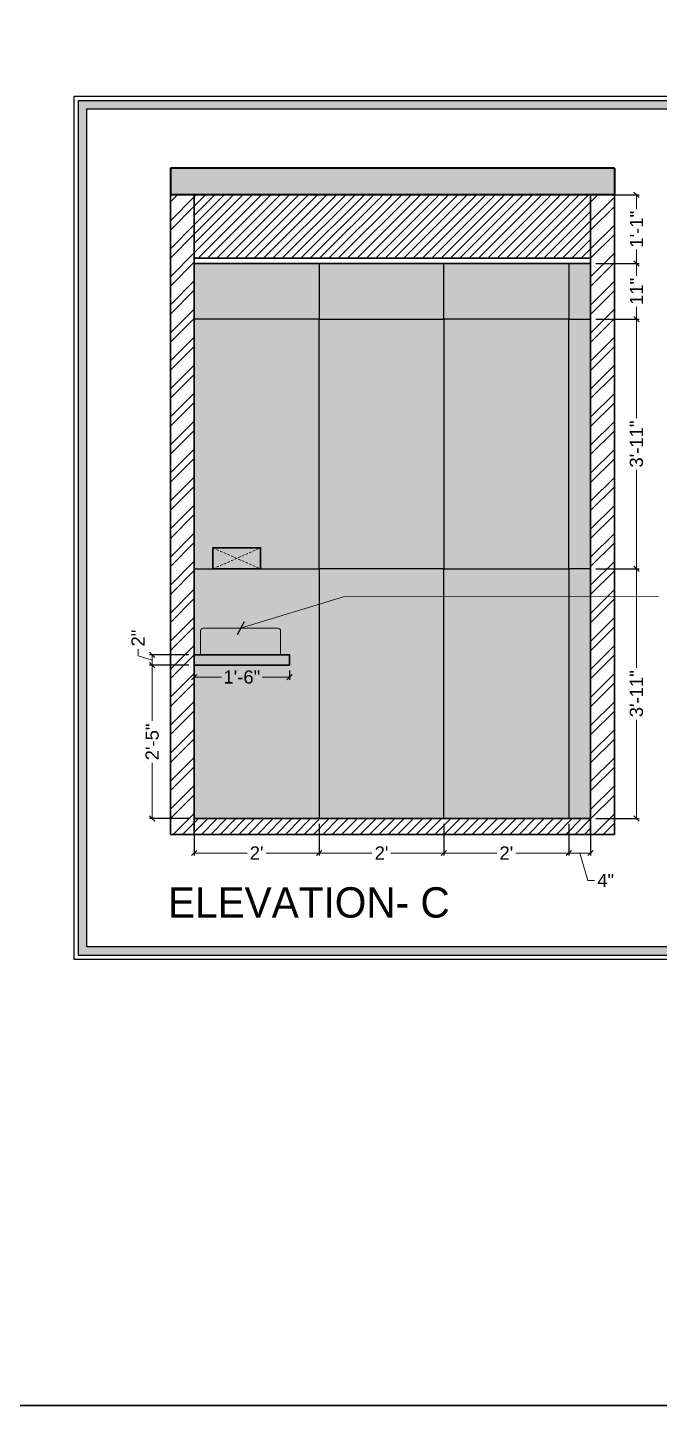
# Model space of a CAD drawing. Header units: millimetres. Extents: x 56222 to 3066687, y -650199 to -121287.
# Drawn here: x 149434.4 to 149553.9, y -183638 to -183377.3 of the extents above; entities that cross this region are included whole.
import ezdxf

# ---------------------------------------------------------------- set-up
doc = ezdxf.new("R2010")
doc.units = ezdxf.units.MM
doc.header["$MEASUREMENT"] = 0
doc.header["$PDMODE"] = 35
doc.linetypes.add('DASHED', pattern=[0.75, 0.5, -0.25])
doc.linetypes.add('DASHED2', pattern=[0.375, 0.25, -0.125])
doc.layers.get('Defpoints').update_dxf_attribs({"color": 220})
doc.layers.add('AR HATCH-7', color=7, linetype='Continuous')
for name, color, linetype, lineweight in [('dim05', 1, 'Continuous', 13), ('el', 7, 'Continuous', 20), ('ELEC-wires', 1, 'DASHED2', 13), ('Flooring', 253, 'Continuous', 30), ('FURNITURE', 32, 'Continuous', 9), ('LABALLING', 1, 'Continuous', 25), ('NAME PLATE', 7, 'Continuous', 25), ('sec. mark', 5, 'Continuous', 25), ('UTILITY', 48, 'Continuous', 9), ('wall', 7, 'Continuous', 30), ('XX~SLAB ( BEAM )~ ( DIM )', 7, 'Continuous', 9)]:
    doc.layers.add(name, color=color, linetype=linetype, lineweight=lineweight)
doc.layers.add('hatch', color=253, linetype='Continuous', lineweight=0, transparency=0.4)
doc.styles.add('Aerial', font='arial.ttf')
doc.styles.add('Arial', font='arial.ttf')
doc.styles.add('DATE', font='swissc.ttf', dxfattribs={"height": 6.75})
doc.styles.get("Standard").update_dxf_attribs({"font": 'arial.ttf', "height": 6})
doc.dimstyles.new('ISO-25', dxfattribs={"dimtxt": 2.5, "dimasz": 1, "dimexe": 0.5, "dimexo": 1, "dimtad": 0, "dimdec": 1, "dimlunit": 4, "dimtxsty": 'Standard', "dimblk": 'OBLIQUE', "dimcen": 2.5, "dimclrd": 1, "dimclre": 1, "dimclrt": 5, "dimadec": 0, "dimazin": 0, "dimtfac": 1, "dimtdec": 1, "dimtmove": 0, "dimatfit": 3, "dimfxl": 1, "dimlwd": -1, "dimarcsym": 0})
doc.dimstyles.new('NEW ', dxfattribs={"dimtxt": 3, "dimasz": 2, "dimexe": 1, "dimexo": 1, "dimgap": 0.089996, "dimtad": 0, "dimtoh": 1, "dimzin": 3, "dimdsep": 46, "dimlunit": 4, "dimtxsty": 'Aerial', "dimblk": 'OBLIQUE', "dimcen": 0.089996, "dimdle": 1, "dimclrd": 252, "dimclre": 252, "dimclrt": 7, "dimadec": 0, "dimazin": 1, "dimtfac": 1, "dimtdec": 0, "dimtofl": 0, "dimtmove": 1, "dimatfit": 3, "dimldrblk": 'OBLIQUE', "dimfxl": 1, "dimtolj": 1, "dimtzin": 0, "dimlwd": 5, "dimlwe": 5, "dimarcsym": 0})
pattern_1 = [(45, (3535.1958, -5340.1823), (-0.8838834765, 0.8838834765), [])]

# ---------------------------------------------------------------- blocks, each defined once
blk = doc.blocks.new('6616')
at = {"color": 242, "linetype": 'DASHED', "true_color": 0xcd2027}
for p, q in [((386784.79, -36915.77), (386775.78, -36911.78)), ((386784.79, -36911.78), (386775.78, -36915.77))]:
    blk.add_line(p, q, dxfattribs=at)
at = {"layer": 'ELEC-wires', "color": 5, "linetype": 'ByBlock', "lineweight": 30, "ltscale": 4}
blk.add_lwpolyline([(386775.78, -36911.78), (386784.79, -36911.78), (386784.79, -36915.77), (386775.78, -36915.77)], close=True, dxfattribs=at)
blk = doc.blocks.new('_Oblique')
at = {"layer": 'wall', "color": 0, "lineweight": -2}
blk.add_line((-0.5, -0.5), (0.5, 0.5), dxfattribs=at)
blk = doc.blocks.new('*D954')
at = {"layer": 'Defpoints', "color": 0, "lineweight": 25, "transparency": 16777216}
for p in [(149465.92, -183526.94), (149489.55, -183526.94), (149489.55, -183533.46)]:
    blk.add_point(p, dxfattribs=at)
at = {"layer": 'dim05', "color": 1, "linetype": 'Continuous', "lineweight": -2, "transparency": 16777216}
for p, q in [((149465.92, -183527.94), (149465.92, -183533.96)), ((149489.55, -183527.94), (149489.55, -183533.96))]:
    blk.add_line(p, q, dxfattribs=at)
at = {"layer": 'dim05', "color": 1, "linetype": 'Continuous', "transparency": 16777216}
for p, q in [((149465.92, -183533.46), (149475.94, -183533.46)), ((149489.55, -183533.46), (149479.53, -183533.46))]:
    blk.add_line(p, q, dxfattribs=at)
at = {"layer": 'dim05', "color": 1, "transparency": 16777216, "rotation": 180}
blk.add_blockref('_Oblique', (149465.92, -183533.46), dxfattribs=at)
at = {"layer": 'dim05', "color": 1, "transparency": 16777216}
blk.add_blockref('_Oblique', (149489.55, -183533.46), dxfattribs=at)
at = {"layer": 'dim05', "color": 5, "lineweight": 25, "transparency": 16777216, "insert": (149477.73, -183533.46), "char_height": 2.5, "attachment_point": 5, "style": 'Arial'}
blk.add_mtext("2'", dxfattribs=at)
blk = doc.blocks.new('*D955')
at = {"layer": 'Defpoints', "color": 0, "lineweight": 25, "transparency": 16777216}
for p in [(149489.55, -183526.94), (149513.17, -183526.94), (149513.17, -183533.46)]:
    blk.add_point(p, dxfattribs=at)
at = {"layer": 'dim05', "color": 1, "linetype": 'Continuous', "lineweight": -2, "transparency": 16777216}
for p, q in [((149489.55, -183527.94), (149489.55, -183533.96)), ((149513.17, -183527.94), (149513.17, -183533.96))]:
    blk.add_line(p, q, dxfattribs=at)
at = {"layer": 'dim05', "color": 1, "linetype": 'Continuous', "transparency": 16777216}
for p, q in [((149489.55, -183533.46), (149499.56, -183533.46)), ((149513.17, -183533.46), (149503.15, -183533.46))]:
    blk.add_line(p, q, dxfattribs=at)
at = {"layer": 'dim05', "color": 1, "transparency": 16777216, "rotation": 180}
blk.add_blockref('_Oblique', (149489.55, -183533.46), dxfattribs=at)
at = {"layer": 'dim05', "color": 1, "transparency": 16777216}
blk.add_blockref('_Oblique', (149513.17, -183533.46), dxfattribs=at)
at = {"layer": 'dim05', "color": 5, "lineweight": 25, "transparency": 16777216, "insert": (149501.36, -183533.46), "char_height": 2.5, "attachment_point": 5, "style": 'Arial'}
blk.add_mtext("2'", dxfattribs=at)
blk = doc.blocks.new('*D956')
at = {"layer": 'Defpoints', "color": 0, "lineweight": 25, "transparency": 16777216}
for p in [(149513.17, -183526.94), (149536.79, -183526.94), (149536.79, -183533.46)]:
    blk.add_point(p, dxfattribs=at)
at = {"layer": 'dim05', "color": 1, "linetype": 'Continuous', "lineweight": -2, "transparency": 16777216}
for p, q in [((149513.17, -183527.94), (149513.17, -183533.96)), ((149536.79, -183527.94), (149536.79, -183533.96))]:
    blk.add_line(p, q, dxfattribs=at)
at = {"layer": 'dim05', "color": 1, "linetype": 'Continuous', "transparency": 16777216}
for p, q in [((149513.17, -183533.46), (149523.18, -183533.46)), ((149536.79, -183533.46), (149526.77, -183533.46))]:
    blk.add_line(p, q, dxfattribs=at)
at = {"layer": 'dim05', "color": 1, "transparency": 16777216, "rotation": 180}
blk.add_blockref('_Oblique', (149513.17, -183533.46), dxfattribs=at)
at = {"layer": 'dim05', "color": 1, "transparency": 16777216}
blk.add_blockref('_Oblique', (149536.79, -183533.46), dxfattribs=at)
at = {"layer": 'dim05', "color": 5, "lineweight": 25, "transparency": 16777216, "insert": (149524.98, -183533.46), "char_height": 2.5, "attachment_point": 5, "style": 'Arial'}
blk.add_mtext("2'", dxfattribs=at)
blk = doc.blocks.new('*D959')
at = {"layer": 'Defpoints', "color": 0, "lineweight": 25, "transparency": 16777216}
for p in [(149465.92, -183497.94), (149483.93, -183497.94), (149483.93, -183500.17)]:
    blk.add_point(p, dxfattribs=at)
at = {"layer": 'dim05', "color": 1, "linetype": 'Continuous', "lineweight": -2, "transparency": 16777216}
for p, q in [((149465.92, -183498.94), (149465.92, -183500.67)), ((149483.93, -183498.94), (149483.93, -183500.67))]:
    blk.add_line(p, q, dxfattribs=at)
at = {"layer": 'dim05', "color": 1, "linetype": 'Continuous', "transparency": 16777216}
for p, q in [((149465.92, -183500.17), (149471.1, -183500.17)), ((149483.93, -183500.17), (149478.76, -183500.17))]:
    blk.add_line(p, q, dxfattribs=at)
at = {"layer": 'dim05', "color": 1, "transparency": 16777216, "rotation": 180}
blk.add_blockref('_Oblique', (149465.92, -183500.17), dxfattribs=at)
at = {"layer": 'dim05', "color": 1, "transparency": 16777216}
blk.add_blockref('_Oblique', (149483.93, -183500.17), dxfattribs=at)
at = {"layer": 'dim05', "color": 5, "lineweight": 25, "transparency": 16777216, "insert": (149474.93, -183500.17), "char_height": 2.5, "attachment_point": 5, "style": 'Arial'}
blk.add_mtext('1\'-6"', dxfattribs=at)
blk = doc.blocks.new('*D960')
at = {"layer": 'Defpoints', "color": 0, "lineweight": 25, "transparency": 16777216}
for p in [(149465.92, -183497.94), (149457.98, -183526.94), (149465.92, -183526.94)]:
    blk.add_point(p, dxfattribs=at)
at = {"layer": 'dim05', "color": 1, "linetype": 'Continuous', "lineweight": -2, "transparency": 16777216}
for p, q in [((149464.92, -183497.94), (149457.48, -183497.94)), ((149464.92, -183526.94), (149457.48, -183526.94))]:
    blk.add_line(p, q, dxfattribs=at)
at = {"layer": 'dim05', "color": 1, "linetype": 'Continuous', "transparency": 16777216}
for p, q in [((149457.98, -183497.94), (149457.98, -183508.47)), ((149457.98, -183526.94), (149457.98, -183516.41))]:
    blk.add_line(p, q, dxfattribs=at)
at = {"layer": 'dim05', "color": 1, "transparency": 16777216}
for p, rotation in [((149457.98, -183497.94), 90), ((149457.98, -183526.94), 270)]:
    blk.add_blockref('_Oblique', p, dxfattribs=dict(at, rotation=rotation))
at = {"layer": 'dim05', "color": 5, "lineweight": 25, "transparency": 16777216, "insert": (149457.98, -183512.44), "char_height": 2.5, "attachment_point": 5, "rotation": 90, "style": 'Arial'}
blk.add_mtext('2\'-5"', dxfattribs=at)
blk = doc.blocks.new('*D961')
at = {"layer": 'Defpoints', "color": 0, "lineweight": 25, "transparency": 16777216}
for p in [(149457.98, -183495.94), (149465.92, -183495.94), (149465.92, -183497.94)]:
    blk.add_point(p, dxfattribs=at)
at = {"layer": 'dim05', "color": 1, "linetype": 'Continuous', "transparency": 16777216}
for p, q in [((149455.29, -183496.13), (149455.29, -183494.88)), ((149457.98, -183496.94), (149455.29, -183496.13)), ((149457.98, -183497.94), (149457.98, -183495.94))]:
    blk.add_line(p, q, dxfattribs=at)
at = {"layer": 'dim05', "color": 1, "linetype": 'Continuous', "lineweight": -2, "transparency": 16777216}
for p, q in [((149464.92, -183495.94), (149457.48, -183495.94)), ((149464.92, -183497.94), (149457.48, -183497.94))]:
    blk.add_line(p, q, dxfattribs=at)
at = {"layer": 'dim05', "color": 1, "transparency": 16777216}
for p, rotation in [((149457.98, -183495.94), 90), ((149457.98, -183497.94), 270)]:
    blk.add_blockref('_Oblique', p, dxfattribs=dict(at, rotation=rotation))
at = {"layer": 'dim05', "color": 5, "lineweight": 25, "transparency": 16777216, "insert": (149455.29, -183492.8), "char_height": 2.5, "attachment_point": 5, "rotation": 90, "style": 'Arial'}
blk.add_mtext('2"', dxfattribs=at)
blk = doc.blocks.new('*D969')
at = {"layer": 'Defpoints', "color": 0, "lineweight": 25, "transparency": 16777216}
for p in [(149536.79, -183526.94), (149540.92, -183526.94), (149540.92, -183533.46)]:
    blk.add_point(p, dxfattribs=at)
at = {"layer": 'dim05', "color": 1, "linetype": 'Continuous', "lineweight": -2, "transparency": 16777216}
for p, q in [((149536.79, -183527.94), (149536.79, -183533.96)), ((149540.92, -183527.94), (149540.92, -183533.96))]:
    blk.add_line(p, q, dxfattribs=at)
at = {"layer": 'dim05', "color": 1, "linetype": 'Continuous', "transparency": 16777216}
for p, q in [((149536.79, -183533.46), (149540.92, -183533.46)), ((149538.86, -183533.46), (149540.41, -183538.65)), ((149540.41, -183538.65), (149541.66, -183538.65))]:
    blk.add_line(p, q, dxfattribs=at)
at = {"layer": 'dim05', "color": 1, "transparency": 16777216, "rotation": 180}
blk.add_blockref('_Oblique', (149536.79, -183533.46), dxfattribs=at)
at = {"layer": 'dim05', "color": 1, "transparency": 16777216}
blk.add_blockref('_Oblique', (149540.92, -183533.46), dxfattribs=at)
at = {"layer": 'dim05', "color": 5, "lineweight": 25, "transparency": 16777216, "insert": (149543.77, -183538.65), "char_height": 2.5, "attachment_point": 5, "style": 'Arial'}
blk.add_mtext('4"', dxfattribs=at)
blk = doc.blocks.new('*D970')
at = {"layer": 'Defpoints', "color": 0, "lineweight": 25, "transparency": 16777216}
for p in [(149540.92, -183479.7), (149549.6, -183479.7), (149540.92, -183526.94)]:
    blk.add_point(p, dxfattribs=at)
at = {"layer": 'dim05', "color": 1, "linetype": 'Continuous', "lineweight": -2, "transparency": 16777216}
for p, q in [((149541.92, -183479.7), (149550.1, -183479.7)), ((149541.92, -183526.94), (149550.1, -183526.94))]:
    blk.add_line(p, q, dxfattribs=at)
at = {"layer": 'dim05', "color": 1, "linetype": 'Continuous', "transparency": 16777216}
for p, q in [((149549.6, -183479.7), (149549.6, -183498.4)), ((149549.6, -183526.94), (149549.6, -183508.24))]:
    blk.add_line(p, q, dxfattribs=at)
at = {"layer": 'dim05', "color": 1, "transparency": 16777216}
for p, rotation in [((149549.6, -183479.7), 90), ((149549.6, -183526.94), 270)]:
    blk.add_blockref('_Oblique', p, dxfattribs=dict(at, rotation=rotation))
at = {"layer": 'dim05', "color": 5, "lineweight": 25, "transparency": 16777216, "insert": (149549.6, -183503.32), "char_height": 2.5, "attachment_point": 5, "rotation": 90, "style": 'Arial'}
blk.add_mtext('3\'-11"', dxfattribs=at)
blk = doc.blocks.new('*D971')
at = {"layer": 'Defpoints', "color": 0, "lineweight": 25, "transparency": 16777216}
for p in [(149540.92, -183432.45), (149549.6, -183432.45), (149540.92, -183479.7)]:
    blk.add_point(p, dxfattribs=at)
at = {"layer": 'dim05', "color": 1, "linetype": 'Continuous', "lineweight": -2, "transparency": 16777216}
for p, q in [((149541.92, -183432.45), (149550.1, -183432.45)), ((149541.92, -183479.7), (149550.1, -183479.7))]:
    blk.add_line(p, q, dxfattribs=at)
at = {"layer": 'dim05', "color": 1, "linetype": 'Continuous', "transparency": 16777216}
for p, q in [((149549.6, -183432.45), (149549.6, -183451.16)), ((149549.6, -183479.7), (149549.6, -183460.99))]:
    blk.add_line(p, q, dxfattribs=at)
at = {"layer": 'dim05', "color": 1, "transparency": 16777216}
for p, rotation in [((149549.6, -183432.45), 90), ((149549.6, -183479.7), 270)]:
    blk.add_blockref('_Oblique', p, dxfattribs=dict(at, rotation=rotation))
at = {"layer": 'dim05', "color": 5, "lineweight": 25, "transparency": 16777216, "insert": (149549.6, -183456.08), "char_height": 2.5, "attachment_point": 5, "rotation": 90, "style": 'Arial'}
blk.add_mtext('3\'-11"', dxfattribs=at)
blk = doc.blocks.new('*D972')
at = {"layer": 'Defpoints', "color": 0, "lineweight": 25, "transparency": 16777216}
for p in [(149540.92, -183421.94), (149549.6, -183421.94), (149540.92, -183432.45)]:
    blk.add_point(p, dxfattribs=at)
at = {"layer": 'dim05', "color": 1, "linetype": 'Continuous', "lineweight": -2, "transparency": 16777216}
for p, q in [((149541.92, -183421.94), (149550.1, -183421.94)), ((149541.92, -183432.45), (149550.1, -183432.45))]:
    blk.add_line(p, q, dxfattribs=at)
at = {"layer": 'dim05', "color": 1, "linetype": 'Continuous', "transparency": 16777216}
for p, q in [((149549.6, -183421.94), (149549.6, -183424.28)), ((149549.6, -183432.45), (149549.6, -183430.11))]:
    blk.add_line(p, q, dxfattribs=at)
at = {"layer": 'dim05', "color": 1, "transparency": 16777216}
for p, rotation in [((149549.6, -183421.94), 90), ((149549.6, -183432.45), 270)]:
    blk.add_blockref('_Oblique', p, dxfattribs=dict(at, rotation=rotation))
at = {"layer": 'dim05', "color": 5, "lineweight": 25, "transparency": 16777216, "insert": (149549.6, -183427.2), "char_height": 2.5, "attachment_point": 5, "rotation": 90, "style": 'Arial'}
blk.add_mtext('11"', dxfattribs=at)
blk = doc.blocks.new('*D973')
at = {"layer": 'Defpoints', "color": 0, "lineweight": 25, "transparency": 16777216}
for p in [(149540.92, -183408.94), (149549.6, -183408.94), (149540.92, -183421.94)]:
    blk.add_point(p, dxfattribs=at)
at = {"layer": 'dim05', "color": 1, "linetype": 'Continuous', "lineweight": -2, "transparency": 16777216}
for p, q in [((149541.92, -183408.94), (149550.1, -183408.94)), ((149541.92, -183421.94), (149550.1, -183421.94))]:
    blk.add_line(p, q, dxfattribs=at)
at = {"layer": 'dim05', "color": 1, "linetype": 'Continuous', "transparency": 16777216}
for p, q in [((149549.6, -183408.94), (149549.6, -183411.61)), ((149549.6, -183421.94), (149549.6, -183419.27))]:
    blk.add_line(p, q, dxfattribs=at)
at = {"layer": 'dim05', "color": 1, "transparency": 16777216}
for p, rotation in [((149549.6, -183408.94), 90), ((149549.6, -183421.94), 270)]:
    blk.add_blockref('_Oblique', p, dxfattribs=dict(at, rotation=rotation))
at = {"layer": 'dim05', "color": 5, "lineweight": 25, "transparency": 16777216, "insert": (149549.6, -183415.44), "char_height": 2.5, "attachment_point": 5, "rotation": 90, "style": 'Arial'}
blk.add_mtext('1\'-1"', dxfattribs=at)

msp = doc.modelspace()

# ---------------------------------------------------------------- hatches: boundary and pattern name
at = {"layer": 'AR HATCH-7', "lineweight": 30, "transparency": 33554559}
h = msp.add_hatch(dxfattribs=at)
h.set_pattern_fill('ANSI31', color=9, scale=10)
h.set_pattern_definition(pattern_1)
h.paths.add_polyline_path([(149465.923, -183526.943), (149465.923, -183529.943), (149540.923, -183529.943), (149540.923, -183526.943)])
at = {"layer": 'hatch'}
h = msp.add_hatch(dxfattribs=at)
h.set_pattern_fill('AR-CONC', color=256, scale=0.5)
h.set_pattern_definition([(50, (3535.1958, -5346.1221), (3.586300913, -0.313760675), [0.375, -4.125]), (355, (3535.1958, -5346.122), (-0.69375667, 3.76096067), [0.3, -3.3]), (100.4514445, (3535.4946, -5346.1483), (2.892544234, 3.447199955), [0.31870096, -3.50571056]), (46.1842, (3535.1958, -5345.122), (5.33620665, -0.8275964), [0.5625, -6.1875]), (96.6356355, (3535.6405, -5345.191), (4.67330973, 4.870593), [0.47805171, -5.2585688]), (351.184164, (3535.196, -5345.122), (4.67330973, 4.870593), [0.45, -4.95]), (21, (3535.6958, -5345.3721), (2.98453526, -2.013094453), [0.375, -4.125]), (326, (3535.6958, -5345.372), (1.21657666, 3.625750225), [0.3, -3.3]), (71.4514447, (3535.9445, -5345.54), (4.201111884, 1.612655764), [0.31870095, -3.50571056]), (37.5, (3535.1958, -5346.1221), (0.0607992766, 1.664469269), [0, -3.26, 0, -3.35, 0, -3.3125]), (7.5, (3535.1958, -5346.1221), (1.315347687, 1.97205856), [0, -1.91, 0, -3.185, 0, -1.2625]), (327.5, (3534.0808, -5346.1221), (2.669112181, -0.112774359), [0, -1.25, 0, -3.9, 0, -5.175]), (317.5, (3533.5808, -5346.1221), (2.915930847, 0.500524912), [0, -1.625, 0, -2.59, 0, -3.675])])
h.paths.add_polyline_path([(149545.423, -183408.943), (149545.423, -183403.882), (149461.423, -183403.882), (149461.423, -183408.943)])
at = {"layer": 'hatch', "ltscale": 10}
h = msp.add_hatch(dxfattribs=at)
h.set_pattern_fill('ANSI32', color=256, scale=10, style=0)
h.set_pattern_definition([(45, (3535.1958, -5340.1823), (-2.65165043, 2.65165043), []), (45, (3536.9635, -5340.1823), (-2.65165043, 2.65165043), [])])
h.paths.add_polyline_path([(149465.923, -183408.943), (149461.423, -183408.943), (149461.423, -183529.943), (149465.923, -183529.943)])
h.paths.add_polyline_path([(149540.923, -183529.943), (149545.423, -183529.943), (149545.423, -183408.943), (149540.923, -183408.943)])
at = {"layer": 'hatch'}
h = msp.add_hatch(dxfattribs=at)
h.set_pattern_fill('ANSI31', color=6, scale=10)
h.set_pattern_definition(pattern_1)
h.paths.add_polyline_path([(149540.923, -183420.943), (149540.923, -183408.943), (149465.923, -183408.943), (149465.923, -183420.943)])
at = {"layer": 'NAME PLATE', "true_color": 0xd39e00}
h = msp.add_hatch(color=42, dxfattribs=at)
h.paths.add_polyline_path([(149444.017, -183552.82), (149673.825, -183552.82), (149673.825, -183391.064), (149444.017, -183391.064)])
h.paths.add_polyline_path([(149445.63, -183551.207), (149672.212, -183551.207), (149672.212, -183392.677), (149445.63, -183392.677)], flags=16)
at = {"layer": 'XX~SLAB ( BEAM )~ ( DIM )', "linetype": 'Continuous', "lineweight": 25, "true_color": 0xd0e9ce, "transparency": 33554559}
h = msp.add_hatch(dxfattribs=at)
h.set_pattern_fill('HOUND', color=254, angle=45)
h.set_pattern_definition([(45, (-4420.653146, -2516.99189), (0.132582521472, 0.22097086912), [1, -0.5]), (135, (-4420.653146, -2516.99189), (0.132582521472, -0.22097086912), [1, -0.5])])
h.paths.add_polyline_path([(149513.167, -183432.455), (149489.545, -183432.455), (149489.545, -183479.699), (149513.167, -183479.699)])
h.paths.add_polyline_path([(149536.789, -183432.455), (149513.167, -183432.455), (149513.167, -183479.699), (149536.789, -183479.699)])
h.paths.add_polyline_path([(149536.789, -183479.699), (149513.167, -183479.699), (149513.167, -183526.943), (149536.789, -183526.943)])
h.paths.add_polyline_path([(149513.167, -183479.699), (149489.545, -183479.699), (149489.545, -183526.943), (149513.167, -183526.943)])
edge = h.paths.add_edge_path()
edge.add_line((149489.545, -183479.699), (149465.923, -183479.699))
edge.add_line((149465.923, -183479.699), (149465.923, -183495.943))
edge.add_line((149465.923, -183495.943), (149467.112, -183495.943))
edge.add_line((149467.112, -183495.943), (149467.112, -183491.441))
edge.add_arc((149467.612, -183491.441), 0.5, 90, 180, ccw=False)
edge.add_line((149467.612, -183490.941), (149481.775, -183490.941))
edge.add_arc((149481.775, -183491.441), 0.5, 0, 90, ccw=False)
edge.add_line((149482.275, -183491.441), (149482.275, -183495.943))
edge.add_line((149482.275, -183495.943), (149483.929, -183495.943))
edge.add_line((149483.929, -183495.943), (149483.929, -183497.943))
edge.add_line((149483.929, -183497.943), (149465.923, -183497.943))
edge.add_line((149465.923, -183497.943), (149465.923, -183526.943))
edge.add_line((149465.923, -183526.943), (149489.545, -183526.943))
edge.add_line((149489.545, -183526.943), (149489.545, -183479.699))
h.paths.add_polyline_path([(149489.545, -183432.455), (149465.923, -183432.455), (149465.923, -183479.699), (149469.457, -183479.699), (149469.457, -183475.712), (149478.464, -183475.712), (149478.464, -183479.699), (149489.545, -183479.699)])
h.paths.add_polyline_path([(149489.545, -183421.943), (149465.923, -183421.943), (149465.923, -183432.455), (149489.545, -183432.455)])
h.paths.add_polyline_path([(149469.457, -183475.712), (149469.457, -183479.699), (149473.96, -183477.705)], flags=17)
h.paths.add_polyline_path([(149478.464, -183475.712), (149469.457, -183475.712), (149473.96, -183477.705)], flags=17)
h.paths.add_polyline_path([(149473.96, -183477.705), (149469.457, -183479.699), (149478.464, -183479.699)], flags=17)
h.paths.add_polyline_path([(149478.464, -183475.712), (149473.96, -183477.705), (149478.464, -183479.699)], flags=17)
h.paths.add_polyline_path([(149540.923, -183432.455), (149536.789, -183432.455), (149536.789, -183479.699), (149540.923, -183479.699)])
h.paths.add_polyline_path([(149540.923, -183479.699), (149536.789, -183479.699), (149536.789, -183526.943), (149540.923, -183526.943)])
h.paths.add_polyline_path([(149540.923, -183421.943), (149536.789, -183421.943), (149536.789, -183432.455), (149540.923, -183432.455)])
h.paths.add_polyline_path([(149536.789, -183421.943), (149513.167, -183421.943), (149513.167, -183432.455), (149536.789, -183432.455)])
h.paths.add_polyline_path([(149513.167, -183421.943), (149489.545, -183421.943), (149489.545, -183432.455), (149513.167, -183432.455)])
at = {"layer": 'XX~SLAB ( BEAM )~ ( DIM )', "linetype": 'Continuous', "lineweight": 25, "true_color": 0xf7f4f2, "transparency": 33554666}
h = msp.add_hatch(color=7, dxfattribs=at)
h.dxf.hatch_style = 1
h.paths.add_polyline_path([(149482.275, -183491.441, 0.4142136), (149481.775, -183490.941), (149467.612, -183490.941, 0.4142136), (149467.112, -183491.441), (149467.112, -183495.943), (149482.275, -183495.943)])
at = {"layer": 'XX~SLAB ( BEAM )~ ( DIM )', "linetype": 'Continuous', "lineweight": 25, "true_color": 0xf7f4f2, "transparency": 33554607}
h = msp.add_hatch(color=7, dxfattribs=at)
h.dxf.hatch_style = 1
h.paths.add_polyline_path([(149483.929, -183495.943), (149465.923, -183495.943), (149465.923, -183497.943), (149483.929, -183497.943)])

# ---------------------------------------------------------------- linework, layer by layer
at = {"color": 6, "lineweight": 30}
for p, q in [((149540.923, -183420.943), (149465.923, -183420.943)), ((149540.923, -183421.943), (149465.923, -183421.943))]:
    msp.add_line(p, q, dxfattribs=at)
at = {"layer": 'dim05', "color": 1, "lineweight": 35}
for p, q in [((149545.423, -183403.882), (149461.423, -183403.882)), ((149461.423, -183403.882), (149461.423, -183408.943)), ((149545.423, -183403.882), (149545.423, -183408.943)), ((149545.423, -183408.943), (149461.423, -183408.943))]:
    msp.add_line(p, q, dxfattribs=at)
at = {"layer": 'Flooring', "ltscale": 4}
msp.add_line((149540.923, -183526.943), (149465.923, -183526.943), dxfattribs=at)
at = {"layer": 'FURNITURE', "lineweight": 30}
for p, q in [((149465.923, -183495.943), (149483.929, -183495.943)), ((149465.923, -183497.943), (149483.929, -183497.943)), ((149483.929, -183495.943), (149483.929, -183497.943))]:
    msp.add_line(p, q, dxfattribs=at)
at = {"layer": 'NAME PLATE', "color": 42, "true_color": 0xd39e00}
for points in [[(149443.211, -183390.258), (149674.631, -183390.258), (149674.631, -183553.626), (149443.211, -183553.626)], [(149444.017, -183391.064), (149673.825, -183391.064), (149673.825, -183552.82), (149444.017, -183552.82)], [(149445.63, -183392.677), (149672.212, -183392.677), (149672.212, -183551.207), (149445.63, -183551.207)]]:
    msp.add_lwpolyline(points, close=True, dxfattribs=at)
at = {"layer": 'UTILITY', "ltscale": 3}
msp.add_lwpolyline([(149482.275, -183495.943), (149467.112, -183495.943), (149467.112, -183491.441, -0.4142136), (149467.612, -183490.941), (149481.775, -183490.941, -0.4142136), (149482.275, -183491.441)], format="xyb", close=True, dxfattribs=at)
at = {"layer": 'wall', "lineweight": 30}
for p, q in [((149461.423, -183529.943), (149461.423, -183408.943)), ((149465.923, -183529.943), (149465.923, -183408.943)), ((149540.923, -183529.943), (149540.923, -183408.943)), ((149545.423, -183529.943), (149545.423, -183408.943)), ((149545.423, -183529.943), (149461.423, -183529.943))]:
    msp.add_line(p, q, dxfattribs=at)
at = {"layer": 'XX~SLAB ( BEAM )~ ( DIM )', "color": 85, "lineweight": 30, "true_color": 0x58ba48}
msp.add_lwpolyline([(148903.026, -183116.581), (149991.584, -183116.581), (149991.584, -183637.979), (148903.026, -183637.979)], close=True, dxfattribs=at)
at = {"layer": 'XX~SLAB ( BEAM )~ ( DIM )', "color": 85, "lineweight": 25, "true_color": 0x689457}
for points in [[(149465.923, -183421.943), (149489.545, -183421.943), (149489.545, -183432.455), (149465.923, -183432.455)], [(149513.167, -183421.943), (149489.545, -183421.943), (149489.545, -183432.455), (149513.167, -183432.455)], [(149513.167, -183421.943), (149536.789, -183421.943), (149536.789, -183432.455), (149513.167, -183432.455)], [(149540.923, -183421.943), (149536.789, -183421.943), (149536.789, -183432.455), (149540.923, -183432.455)], [(149465.923, -183479.699), (149489.545, -183479.699), (149489.545, -183432.455), (149465.923, -183432.455)], [(149513.167, -183479.699), (149489.545, -183479.699), (149489.545, -183432.455), (149513.167, -183432.455)], [(149513.167, -183479.699), (149536.789, -183479.699), (149536.789, -183432.455), (149513.167, -183432.455)], [(149540.923, -183479.699), (149536.789, -183479.699), (149536.789, -183432.455), (149540.923, -183432.455)], [(149465.923, -183479.699), (149489.545, -183479.699), (149489.545, -183526.943), (149465.923, -183526.943)], [(149513.167, -183479.699), (149489.545, -183479.699), (149489.545, -183526.943), (149513.167, -183526.943)], [(149513.167, -183479.699), (149536.789, -183479.699), (149536.789, -183526.943), (149513.167, -183526.943)], [(149540.923, -183479.699), (149536.789, -183479.699), (149536.789, -183526.943), (149540.923, -183526.943)]]:
    msp.add_lwpolyline(points, close=True, dxfattribs=at)

# ---------------------------------------------------------------- block references
at = {"layer": 'el', "color": 1, "rotation": 180}
msp.add_blockref('6616', (536254.248, -220391.482), dxfattribs=at)

# ---------------------------------------------------------------- texts
at = {"layer": 'sec. mark', "lineweight": 20, "insert": (149457.507, -183539.936), "char_height": 5.74001, "attachment_point": 1, "style": 'DATE'}
msp.add_mtext_dynamic_manual_height_columns('\\pxqc;{\\fCentury Gothic|b0|i0|c0|p34;\\C5;ELEVATION- C}', width=60.21435, gutter_width=1, heights=[0], dxfattribs=at)

# ---------------------------------------------------------------- dimensions: what is measured, and where the dimension line sits
at = {"layer": 'dim05', "color": 27, "lineweight": 25, "true_color": 0x7d5120}
for base, p1, p2, override, picture, middle in [((149549.602, -183408.943), (149540.923, -183421.943), (149540.923, -183408.943), {"dimdec": 0, "dimtxsty": 'Arial', "dimtmove": 1}, '*D973', (149549.602, -183415.443)), ((149549.602, -183421.943), (149540.923, -183432.455), (149540.923, -183421.943), {"dimdec": 0, "dimtxsty": 'Arial', "dimtmove": 1}, '*D972', (149549.602, -183427.199)), ((149549.602, -183432.455), (149540.923, -183479.699), (149540.923, -183432.455), {"dimdec": 0, "dimtxsty": 'Arial', "dimtmove": 1}, '*D971', (149549.602, -183456.077)), ((149549.602, -183479.699), (149540.923, -183526.943), (149540.923, -183479.699), {"dimdec": 0, "dimtxsty": 'Arial', "dimtmove": 1}, '*D970', (149549.602, -183503.321)), ((149457.978, -183495.943), (149465.923, -183497.943), (149465.923, -183495.943), {"dimdec": 2, "dimtxsty": 'Arial', "dimtmove": 1}, '*D961', (149455.285, -183494.26)), ((149457.978, -183526.943), (149465.923, -183497.943), (149465.923, -183526.943), {"dimdec": 2, "dimtxsty": 'Arial', "dimtmove": 1}, '*D960', (149457.978, -183512.443))]:
    dim = msp.add_linear_dim(base=base, p1=p1, p2=p2, angle=90, dimstyle='ISO-25', override=override, dxfattribs=at)
    dim.commit()
    dim.dimension.update_dxf_attribs({"geometry": picture, "text_midpoint": middle})
for base, p1, p2, override, picture, middle in [((149483.929, -183500.173), (149465.923, -183497.943), (149483.929, -183497.943), {"dimdec": 2, "dimtxsty": 'Arial', "dimtmove": 1}, '*D959', (149474.926, -183500.173)), ((149489.545, -183533.458), (149465.923, -183526.943), (149489.545, -183526.943), {"dimdec": 0, "dimtxsty": 'Arial', "dimtmove": 1}, '*D954', (149477.734, -183533.458)), ((149513.167, -183533.458), (149489.545, -183526.943), (149513.167, -183526.943), {"dimdec": 0, "dimtxsty": 'Arial', "dimtmove": 1}, '*D955', (149501.356, -183533.458)), ((149536.789, -183533.458), (149513.167, -183526.943), (149536.789, -183526.943), {"dimdec": 0, "dimtxsty": 'Arial', "dimtmove": 1}, '*D956', (149524.978, -183533.458)), ((149540.923, -183533.458), (149536.789, -183526.943), (149540.923, -183526.943), {"dimdec": 0, "dimtxsty": 'Arial', "dimtmove": 1}, '*D969', (149542.287, -183538.646))]:
    dim = msp.add_linear_dim(base=base, p1=p1, p2=p2, dimstyle='ISO-25', override=override, dxfattribs=at)
    dim.commit()
    dim.dimension.update_dxf_attribs({"geometry": picture, "text_midpoint": middle})

# ---------------------------------------------------------------- leaders
at = {"layer": 'LABALLING', "lineweight": 5, "ltscale": 2}
msp.add_leader([(149474.694, -183490.941), (149494.176, -183485.002), (149553.75, -183484.896)], dimstyle='NEW ', override={"dimexe": 7, "dimexo": 7, "dimclrd": 1, "dimfxl": 200, "dimfxlon": 1, "dimarcsym": 2}, dxfattribs=at)

doc.saveas('drawing.dxf')
